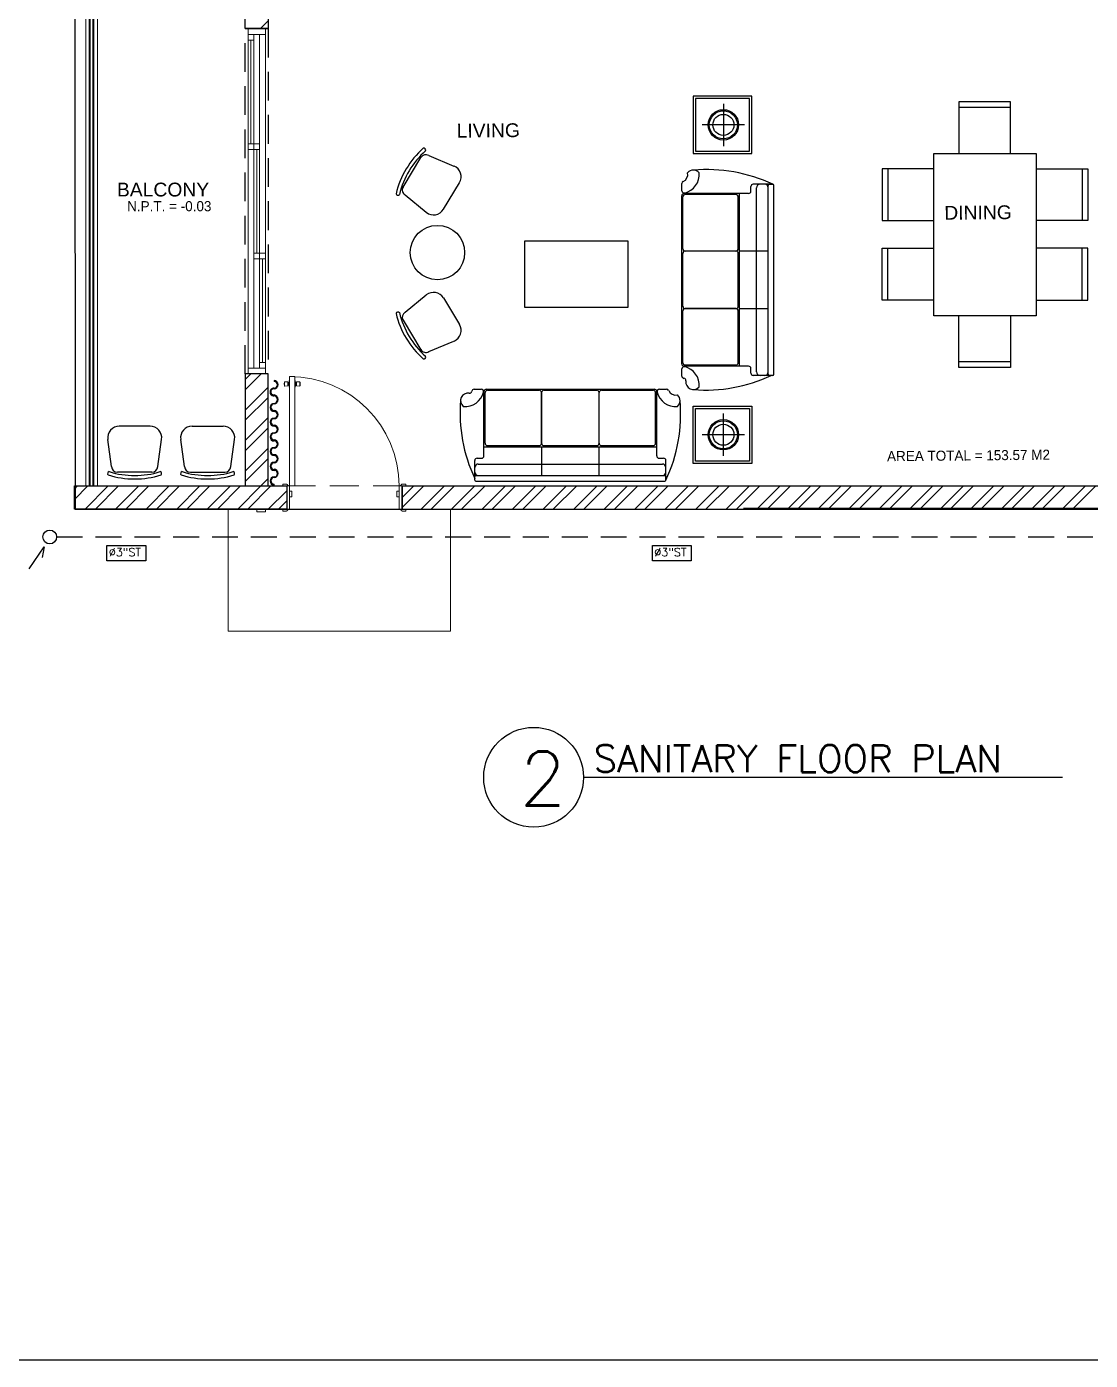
# Model space of a CAD drawing. Header units: millimetres. Extents: x 1591 to 1638, y 1324 to 1492.
# Drawn here: x 1620.02 to 1629.26, y 1401.78 to 1413.37 of the extents above; entities that cross this region are included whole.
import ezdxf

# ---------------------------------------------------------------- set-up
doc = ezdxf.new("R2010")
doc.units = ezdxf.units.MM
for name, pattern in [('AUDIT_D_060420121804-1', [0]), ('HIDDEN', [0.375, 0.25, -0.125]), ('PLANTAS$0$HIDDEN', [0.375, 0.25, -0.125])]:
    doc.linetypes.add(name, pattern=pattern)
for name, color, linetype, lineweight in [('BARANDA', 2, 'Continuous', 35), ('JAMBA', 1, 'HIDDEN', 15), ('muro bajo', 123, 'Continuous', 9), ('PUERTAS', 3, 'Continuous', 20), ('Ventanas', 3, 'Continuous', 13)]:
    doc.layers.add(name, color=color, linetype=linetype, lineweight=lineweight)
doc.layers.add('Ha-Muros 0.20', color=7, linetype='Continuous', true_color=0x8c8c8c)
for name, color, linetype in [('Li-Proyecciones', 40, 'HIDDEN'), ('Mo-Generales', 9, 'Continuous'), ('Mu-0.20', 5, 'Continuous'), ('piso', 40, 'AUDIT_D_060420121804-1'), ('Plump', 7, 'Continuous'), ('TEXTS', 1, 'Continuous'), ('Tx-Espacio', 7, 'Continuous')]:
    doc.layers.add(name, color=color, linetype=linetype)
doc.styles.add('CHICO', font='stylu.ttf')
doc.styles.add('GORDITA', font='swissek.ttf')
doc.styles.add('TEXTS', font='romans9.shx')

# ---------------------------------------------------------------- blocks, each defined once
blk = doc.blocks.new('A$Cec5ab6e8')
at = {"color": 9, "ltscale": 3.5, "true_color": 0xc7c8ca}
for p, q in [((22.921, 12.467), (22.411, 12.467)), ((22.411, 12.467), (22.411, 11.968)), ((22.901, 12.447), (22.431, 12.447)), ((22.431, 12.447), (22.431, 11.988)), ((22.674, 12.4), (22.674, 12.033)), ((22.901, 11.988), (22.901, 12.447)), ((22.921, 11.968), (22.921, 12.467)), ((22.857, 12.217), (22.49, 12.217)), ((22.411, 11.968), (22.921, 11.968)), ((22.431, 11.988), (22.901, 11.988)), ((22.411, 9.275), (22.411, 9.774)), ((22.411, 9.774), (22.921, 9.774)), ((22.431, 9.295), (22.431, 9.754)), ((22.431, 9.754), (22.901, 9.754)), ((22.901, 9.754), (22.901, 9.295)), ((22.921, 9.774), (22.921, 9.275)), ((22.674, 9.342), (22.674, 9.709)), ((22.857, 9.525), (22.49, 9.525)), ((22.921, 9.275), (22.411, 9.275)), ((22.901, 9.295), (22.431, 9.295))]:
    blk.add_line(p, q, dxfattribs=at)
at = {"color": 9, "true_color": 0xc7c8ca}
for p, q in [((19.892, 11.677), (20.046, 11.934)), ((20.115, 11.951), (20.334, 11.859)), ((20.243, 11.484), (20.381, 11.715)), ((22.313, 11.645), (22.313, 11.707)), ((19.909, 11.608), (20.094, 11.458)), ((22.313, 10.141), (22.313, 11.601)), ((22.323, 11.141), (22.323, 11.591)), ((22.893, 11.621), (22.333, 11.621)), ((22.893, 11.621), (22.333, 11.621)), ((22.783, 11.611), (22.343, 11.611)), ((22.783, 11.611), (22.343, 11.611)), ((22.803, 11.141), (22.803, 11.591)), ((22.813, 10.121), (22.813, 11.621)), ((22.913, 11.641), (22.913, 11.681)), ((23.103, 11.701), (22.933, 11.701)), ((22.963, 10.071), (22.963, 11.671)), ((23.033, 11.701), (22.993, 11.701)), ((23.033, 11.701), (22.993, 11.701)), ((23.063, 10.051), (23.063, 11.691)), ((23.063, 10.071), (23.063, 11.671)), ((23.073, 11.701), (23.103, 11.701)), ((23.113, 10.051), (23.113, 11.691)), ((22.323, 10.641), (22.323, 11.101)), ((22.783, 11.121), (22.343, 11.121)), ((22.783, 11.121), (22.343, 11.121)), ((22.783, 11.121), (22.343, 11.121)), ((22.783, 11.121), (22.343, 11.121)), ((22.803, 10.641), (22.803, 11.101)), ((23.063, 11.121), (22.813, 11.121)), ((19.909, 10.59), (20.094, 10.74)), ((20.243, 10.714), (20.381, 10.483)), ((22.323, 10.151), (22.323, 10.601)), ((22.783, 10.621), (22.343, 10.621)), ((22.783, 10.621), (22.343, 10.621)), ((22.343, 10.621), (22.783, 10.621)), ((22.803, 10.151), (22.803, 10.601)), ((22.813, 10.621), (23.063, 10.621)), ((19.892, 10.521), (20.046, 10.264)), ((20.115, 10.247), (20.334, 10.339)), ((22.313, 10.035), (22.313, 10.097)), ((22.893, 10.121), (22.333, 10.121)), ((22.783, 10.131), (22.343, 10.131)), ((22.913, 10.061), (22.913, 10.101)), ((18.772, 9.995), (18.772, 9.987)), ((23.088, 10.041), (22.933, 10.041)), ((23.033, 10.041), (22.993, 10.041)), ((23.033, 10.041), (22.993, 10.041)), ((23.103, 10.041), (23.073, 10.041)), ((20.509, 9.921), (20.571, 9.921)), ((20.595, 9.341), (20.595, 9.901)), ((20.605, 9.451), (20.605, 9.891)), ((20.615, 9.921), (22.075, 9.921)), ((20.625, 9.911), (21.075, 9.911)), ((21.095, 9.451), (21.095, 9.891)), ((21.095, 9.451), (21.095, 9.891)), ((21.095, 9.891), (21.095, 9.451)), ((21.115, 9.911), (21.575, 9.911)), ((21.595, 9.451), (21.595, 9.891)), ((21.595, 9.451), (21.595, 9.891)), ((21.595, 9.451), (21.595, 9.891)), ((21.595, 9.451), (21.595, 9.891)), ((21.615, 9.911), (22.065, 9.911)), ((22.085, 9.451), (22.085, 9.891)), ((22.085, 9.451), (22.085, 9.891)), ((22.095, 9.341), (22.095, 9.901)), ((22.095, 9.341), (22.095, 9.901)), ((22.118, 9.921), (22.18, 9.921)), ((17.696, 9.599), (17.427, 9.599)), ((18.06, 9.599), (18.33, 9.599)), ((17.361, 9.249), (17.328, 9.484)), ((17.761, 9.249), (17.795, 9.484)), ((17.995, 9.249), (17.961, 9.484)), ((18.395, 9.249), (18.429, 9.484)), ((20.595, 9.421), (22.095, 9.421)), ((20.625, 9.431), (21.075, 9.431)), ((21.095, 9.421), (21.095, 9.171)), ((21.115, 9.431), (21.575, 9.431)), ((21.595, 9.171), (21.595, 9.421)), ((21.615, 9.431), (22.065, 9.431)), ((20.515, 9.146), (20.515, 9.301)), ((20.535, 9.321), (20.575, 9.321)), ((20.545, 9.271), (22.145, 9.271)), ((22.115, 9.321), (22.155, 9.321)), ((22.175, 9.131), (22.175, 9.301)), ((17.711, 9.199), (17.411, 9.199)), ((18.045, 9.199), (18.345, 9.199)), ((20.515, 9.201), (20.515, 9.241)), ((20.515, 9.201), (20.515, 9.241)), ((20.515, 9.131), (20.515, 9.161)), ((20.525, 9.171), (22.165, 9.171)), ((20.545, 9.171), (22.145, 9.171)), ((22.175, 9.201), (22.175, 9.241)), ((22.175, 9.201), (22.175, 9.241)), ((22.175, 9.161), (22.175, 9.131)), ((18.772, 9.088), (18.772, 9.097)), ((20.525, 9.121), (22.165, 9.121)), ((28.644, 8.884, 0), (22.85, 8.884, 0))]:
    blk.add_line(p, q, dxfattribs=at)
at = {"color": 9, "ltscale": 3.5, "true_color": 0xc7c8ca}
for centre, radius in [((22.674, 12.217), 0.132), ((22.674, 12.217), 0.122), ((22.674, 12.217), 0.0915), ((22.674, 9.525), 0.132), ((22.674, 9.525), 0.122), ((22.674, 9.525), 0.0915)]:
    blk.add_circle(centre, radius, dxfattribs=at)
at = {"color": 9, "true_color": 0xc7c8ca}
for centre, radius, start, end in [((20.586, 11.435), 0.777, 131.8256, 166.2835), ((20.586, 11.435), 0.747, 131.8256, 166.2835), ((20.089, 11.908), 0.05, 59.0546, 149.0546), ((20.072, 11.998), 0.0169, 338.9895, 104.6618), ((20.296, 11.767), 0.1, 329.0546, 67.1847), ((22.413, 11.759), 0.0653, 40, 140), ((22.528, 10.475), 1.354, 64.8672, 94.8672), ((22.333, 11.707), 0.02, 113.8067, 180), ((22.298, 11.786), 0.0667, 293.8067, 12.9946), ((22.298, 11.786), 0.166, 283.9014, 5.1944), ((19.848, 11.623), 0.0169, 193.4474, 319.1197), ((19.935, 11.651), 0.05, 149.0546, 239.0546), ((22.333, 11.645), 0.02, 180, 283.9014), ((22.333, 11.601), 0.02, 90, 180), ((22.343, 11.591), 0.02, 90, 180), ((22.343, 11.591), 0.02, 90, 180), ((22.783, 11.591), 0.02, 0, 90), ((22.783, 11.591), 0.02, 0, 90), ((22.893, 11.641), 0.02, 270, 0), ((22.933, 11.681), 0.02, 90, 180), ((22.993, 11.671), 0.03, 90, 180), ((23.033, 11.671), 0.03, 0, 90), ((23.073, 11.691), 0.01, 90, 180), ((23.103, 11.691), 0.01, 0, 90), ((20.157, 11.535), 0.1, 230.9245, 329.0546), ((22.343, 11.141), 0.02, 180, 270), ((22.783, 11.141), 0.02, 270, 0), ((22.343, 11.101), 0.02, 90, 180), ((22.783, 11.101), 0.02, 0, 90), ((20.157, 10.662), 0.1, 30.9454, 129.0755), ((19.848, 10.574), 0.0169, 40.8803, 166.5526), ((20.586, 10.763), 0.777, 193.7165, 228.1744), ((20.586, 10.763), 0.747, 193.7165, 228.1744), ((19.935, 10.547), 0.05, 120.9454, 210.9454), ((22.343, 10.641), 0.02, 180, 270), ((22.343, 10.601), 0.02, 90, 180), ((22.783, 10.641), 0.02, 270, 0), ((22.783, 10.601), 0.02, 0, 90), ((20.296, 10.431), 0.1, 292.8153, 30.9454), ((20.089, 10.29), 0.05, 210.9454, 300.9454), ((20.072, 10.2), 0.0169, 255.3382, 21.0105), ((22.333, 10.141), 0.02, 180, 270), ((22.333, 10.097), 0.02, 76.0986, 180), ((22.343, 10.151), 0.02, 180, 270), ((22.298, 9.956), 0.166, 354.8056, 76.0986), ((22.783, 10.151), 0.02, 270, 0), ((22.893, 10.101), 0.02, 0, 90), ((18.772, 9.96), 0.0351, 270, 90), ((18.772, 9.958), 0.0288, 270, 90), ((22.333, 10.035), 0.02, 180, 263.7817), ((22.329, 9.996), 0.02, 351.4952, 83.7817), ((22.413, 9.983), 0.0653, 171.4952, 320), ((22.521, 11.239), 1.326, 265.3532, 295.3532), ((22.933, 10.061), 0.02, 180, 270), ((22.993, 10.071), 0.03, 180, 270), ((23.033, 10.071), 0.03, 270, 0), ((23.073, 10.051), 0.01, 180, 270), ((23.103, 10.051), 0.01, 270, 0), ((18.77, 9.896), 0.0333, 86.9735, 273.0265), ((18.77, 9.898), 0.027, 86.2863, 273.7137), ((18.767, 9.832), 0.0395, 276.3943, 83.6057), ((18.767, 9.83), 0.0332, 277.7029, 82.2971), ((20.457, 9.821), 0.0653, 81.4952, 230), ((20.43, 9.936), 0.166, 264.8056, 346.0986), ((20.469, 9.906), 0.02, 261.4952, 353.7817), ((20.509, 9.901), 0.02, 90, 173.7817), ((20.571, 9.901), 0.02, 346.0986, 90), ((20.615, 9.901), 0.02, 90, 180), ((20.625, 9.891), 0.02, 90, 180), ((21.075, 9.891), 0.02, 0, 90), ((21.115, 9.891), 0.02, 90, 180), ((21.575, 9.891), 0.02, 0, 90), ((21.615, 9.891), 0.02, 90, 180), ((22.065, 9.891), 0.02, 0, 90), ((22.065, 9.891), 0.02, 0, 90), ((22.075, 9.901), 0.02, 0, 90), ((22.118, 9.901), 0.02, 90, 193.9014), ((22.26, 9.936), 0.166, 193.9014, 275.1944), ((22.18, 9.901), 0.02, 23.8067, 90), ((22.26, 9.936), 0.0667, 203.8067, 282.9946), ((22.233, 9.821), 0.0653, 310, 50), ((18.772, 9.762), 0.0351, 90, 270), ((18.772, 9.764), 0.0288, 90, 270), ((18.772, 9.7), 0.0351, 270, 90), ((21.713, 9.714), 1.326, 175.3532, 205.3532), ((20.949, 9.706), 1.354, 334.8672, 4.8672), ((18.772, 9.634), 0.0351, 90, 270), ((18.772, 9.636), 0.0288, 90, 270), ((18.772, 9.698), 0.0288, 270, 90), ((17.427, 9.499), 0.1, 90, 188.1301), ((17.696, 9.499), 0.1, 351.8699, 90), ((18.06, 9.499), 0.1, 90, 188.1301), ((18.33, 9.499), 0.1, 351.8699, 90), ((18.772, 9.506), 0.0351, 90, 270), ((18.772, 9.509), 0.0288, 90, 270), ((18.772, 9.573), 0.0351, 270, 90), ((18.772, 9.57), 0.0288, 270, 90), ((18.772, 9.379), 0.0351, 90, 270), ((18.772, 9.381), 0.0288, 90, 270), ((18.772, 9.445), 0.0351, 270, 90), ((18.772, 9.443), 0.0288, 270, 90), ((20.625, 9.451), 0.02, 180, 270), ((21.075, 9.451), 0.02, 270, 0), ((21.115, 9.451), 0.02, 180, 270), ((21.575, 9.451), 0.02, 270, 0), ((21.615, 9.451), 0.02, 180, 270), ((22.065, 9.451), 0.02, 270, 0), ((22.065, 9.451), 0.02, 270, 0), ((18.772, 9.251), 0.0351, 90, 270), ((18.772, 9.253), 0.0288, 90, 270), ((18.772, 9.317), 0.0351, 270, 90), ((18.772, 9.315), 0.0288, 270, 90), ((20.535, 9.301), 0.02, 90, 180), ((20.545, 9.241), 0.03, 90, 180), ((20.575, 9.341), 0.02, 270, 0), ((22.115, 9.341), 0.02, 180, 270), ((22.145, 9.241), 0.03, 0, 90), ((22.155, 9.301), 0.02, 0, 90), ((17.343, 9.188), 0.0169, 99.9349, 225.6072), ((17.561, 9.918), 0.777, 252.771, 287.2289), ((17.561, 9.918), 0.747, 252.771, 287.2289), ((17.411, 9.249), 0.05, 180, 270), ((17.711, 9.249), 0.05, 270, 360), ((17.779, 9.188), 0.0169, 314.3928, 80.0651), ((17.977, 9.188), 0.0169, 99.9349, 225.6072), ((18.195, 9.918), 0.777, 252.7711, 287.229), ((18.195, 9.918), 0.747, 252.7711, 287.229), ((18.045, 9.249), 0.05, 180, 270), ((18.345, 9.249), 0.05, 270, 0), ((18.413, 9.188), 0.0169, 314.3928, 80.0651), ((18.772, 9.123), 0.0351, 90, 270), ((18.772, 9.126), 0.0288, 90, 270), ((18.772, 9.19), 0.0351, 270, 90), ((18.772, 9.187), 0.0288, 270, 90), ((20.545, 9.201), 0.03, 180, 270), ((20.525, 9.161), 0.01, 90, 180), ((22.145, 9.201), 0.03, 270, 0), ((22.165, 9.161), 0.01, 0, 90), ((20.525, 9.131), 0.01, 180, 270), ((22.165, 9.131), 0.01, 270, 0)]:
    blk.add_arc(centre, radius, start, end, dxfattribs=at)
at = {"layer": 'BARANDA', "color": 9, "true_color": 0xc7c8ca}
for p, q in [((17.172, 9.08), (17.172, 14.027)), ((17.205, 9.08), (17.205, 14.027))]:
    blk.add_line(p, q, dxfattribs=at)
at = {"layer": 'Defpoints', "color": 9, "true_color": 0xc7c8ca}
for p, q in [((17.039, 20.18), (17.043, 8.88)), ((17.043, 8.88), (29.839, 8.879))]:
    blk.add_line(p, q, dxfattribs=at)
at = {"layer": 'Ha-Muros 0.20', "color": 9, "linetype": 'Continuous', "true_color": 0xc7c8ca}
for p, q in [((18.653, 13.053, 0), (18.721, 13.121, 0)), ((18.521, 10.004, 0), (18.57, 10.053, 0)), ((18.521, 9.916, 0), (18.659, 10.053, 0)), ((18.521, 9.739, 0), (18.721, 9.939, 0)), ((18.521, 9.651, 0), (18.721, 9.85, 0)), ((18.521, 9.474, 0), (18.721, 9.674, 0)), ((18.521, 9.386, 0), (18.721, 9.585, 0)), ((18.521, 9.209, 0), (18.721, 9.409, 0)), ((18.521, 9.12, 0), (18.721, 9.32, 0)), ((17.038, 9.051, 0), (17.066, 9.08, 0)), ((17.038, 8.963, 0), (17.154, 9.08, 0)), ((17.131, 8.88, 0), (17.331, 9.08, 0)), ((17.22, 8.88, 0), (17.42, 9.08, 0)), ((17.396, 8.88, 0), (17.596, 9.08, 0)), ((17.485, 8.88, 0), (17.685, 9.08, 0)), ((17.662, 8.88, 0), (17.862, 9.08, 0)), ((17.75, 8.88, 0), (17.95, 9.08, 0)), ((17.927, 8.88, 0), (18.127, 9.08, 0)), ((18.015, 8.88, 0), (18.215, 9.08, 0)), ((18.192, 8.88, 0), (18.392, 9.08, 0)), ((18.28, 8.88, 0), (18.48, 9.08, 0)), ((18.457, 8.88, 0), (18.657, 9.08, 0)), ((18.545, 8.88, 0), (18.745, 9.08, 0)), ((18.657, 9.08, 0), (18.721, 9.144, 0)), ((18.722, 8.88, 0), (18.882, 9.039, 0)), ((19.884, 8.981, 0), (19.983, 9.079, 0)), ((19.884, 8.893, 0), (20.071, 9.079, 0)), ((20.048, 8.879, 0), (20.248, 9.079, 0)), ((20.136, 8.879, 0), (20.336, 9.079, 0)), ((20.313, 8.879, 0), (20.513, 9.079, 0)), ((20.401, 8.879, 0), (20.601, 9.079, 0)), ((20.578, 8.879, 0), (20.778, 9.079, 0)), ((20.667, 8.879, 0), (20.867, 9.079, 0)), ((20.843, 8.879, 0), (21.043, 9.079, 0)), ((20.932, 8.879, 0), (21.132, 9.079, 0)), ((21.108, 8.879, 0), (21.308, 9.079, 0)), ((21.197, 8.879, 0), (21.397, 9.079, 0)), ((21.374, 8.879, 0), (21.574, 9.079, 0)), ((21.462, 8.879, 0), (21.662, 9.079, 0)), ((21.639, 8.879, 0), (21.839, 9.079, 0)), ((21.727, 8.879, 0), (21.927, 9.079, 0)), ((21.904, 8.879, 0), (22.104, 9.079, 0)), ((21.992, 8.879, 0), (22.192, 9.079, 0)), ((22.169, 8.879, 0), (22.369, 9.079, 0)), ((22.258, 8.879, 0), (22.458, 9.079, 0)), ((22.434, 8.879, 0), (22.634, 9.079, 0)), ((22.523, 8.879, 0), (22.723, 9.079, 0)), ((22.699, 8.879, 0), (22.899, 9.079, 0)), ((22.788, 8.879, 0), (22.988, 9.079, 0)), ((22.965, 8.879, 0), (23.165, 9.079, 0)), ((23.053, 8.879, 0), (23.253, 9.079, 0)), ((23.23, 8.879, 0), (23.43, 9.079, 0)), ((23.318, 8.879, 0), (23.518, 9.079, 0)), ((23.495, 8.879, 0), (23.695, 9.079, 0)), ((23.583, 8.879, 0), (23.783, 9.079, 0)), ((23.76, 8.879, 0), (23.96, 9.079, 0)), ((23.849, 8.879, 0), (24.049, 9.079, 0)), ((24.025, 8.879, 0), (24.225, 9.079, 0)), ((24.114, 8.879, 0), (24.314, 9.079, 0)), ((24.29, 8.879, 0), (24.49, 9.079, 0)), ((24.379, 8.879, 0), (24.579, 9.079, 0)), ((24.556, 8.879, 0), (24.756, 9.079, 0)), ((24.644, 8.879, 0), (24.844, 9.079, 0)), ((24.821, 8.879, 0), (25.021, 9.079, 0)), ((24.909, 8.879, 0), (25.109, 9.079, 0)), ((25.086, 8.879, 0), (25.286, 9.079, 0)), ((25.174, 8.879, 0), (25.374, 9.079, 0)), ((25.351, 8.879, 0), (25.551, 9.079, 0)), ((25.439, 8.879, 0), (25.639, 9.079, 0)), ((25.616, 8.879, 0), (25.816, 9.079, 0)), ((25.705, 8.879, 0), (25.905, 9.079, 0)), ((18.811, 8.88, 0), (18.882, 8.951, 0))]:
    blk.add_line(p, q, dxfattribs=at)
at = {"layer": 'JAMBA', "color": 9, "true_color": 0xc7c8ca}
for p, q in [((18.88, 9.097), (18.847, 9.097)), ((18.847, 9.097), (18.847, 9.08)), ((18.847, 9.08), (18.865, 9.08)), ((18.865, 9.08), (18.867, 9.081)), ((18.867, 9.081), (18.876, 9.081)), ((18.876, 9.081), (18.878, 9.08)), ((18.878, 9.08), (18.897, 9.08)), ((18.88, 9.094), (18.88, 9.097)), ((18.897, 9.08), (18.897, 9.084)), ((19.867, 9.08), (19.867, 9.084)), ((19.886, 9.08), (19.867, 9.08)), ((19.883, 9.094), (19.883, 9.097)), ((19.883, 9.097), (19.917, 9.097)), ((19.888, 9.081), (19.886, 9.08)), ((19.896, 9.081), (19.888, 9.081)), ((19.898, 9.08), (19.896, 9.081)), ((19.917, 9.08), (19.898, 9.08)), ((19.917, 9.097), (19.917, 9.08)), ((18.847, 8.862), (18.847, 8.88)), ((18.847, 8.88), (18.865, 8.88)), ((18.88, 8.862), (18.847, 8.862)), ((18.865, 8.88), (18.867, 8.878)), ((18.867, 8.878), (18.876, 8.878)), ((18.876, 8.878), (18.878, 8.88)), ((18.878, 8.88), (18.897, 8.88)), ((18.88, 8.865), (18.88, 8.862)), ((18.897, 8.88), (18.897, 8.875)), ((19.886, 8.88), (19.867, 8.88)), ((19.867, 8.88), (19.867, 8.875)), ((19.883, 8.865), (19.883, 8.862)), ((19.883, 8.862), (19.917, 8.862)), ((19.888, 8.878), (19.886, 8.88)), ((19.896, 8.878), (19.888, 8.878)), ((19.898, 8.88), (19.896, 8.878)), ((19.917, 8.88), (19.898, 8.88)), ((19.917, 8.862), (19.917, 8.88))]:
    blk.add_line(p, q, dxfattribs=at)
for centre, radius, start, end in [((18.881, 9.087), 0.00758, 16.399, 99.136), ((18.897, 9.094), 0.00997, 212.7151, 268.8935), ((19.867, 9.094), 0.00997, 271.1065, 327.2849), ((19.882, 9.087), 0.00758, 80.864, 163.601), ((18.881, 8.872), 0.00758, 260.864, 343.601), ((18.897, 8.865), 0.00997, 91.1065, 147.2849), ((19.867, 8.865), 0.00997, 32.7151, 88.8935), ((19.882, 8.872), 0.00758, 196.399, 279.136)]:
    blk.add_arc(centre, radius, start, end, dxfattribs=at)
at = {"layer": 'Li-Proyecciones', "color": 9, "true_color": 0xc7c8ca}
for p, q in [((18.521, 10.053), (18.52, 13.053)), ((18.52, 13.053), (18.72, 13.053)), ((18.72, 13.053), (18.72, 10.053)), ((18.72, 10.053), (18.521, 10.053))]:
    blk.add_line(p, q, dxfattribs=at)
at = {"layer": 'Mo-Generales', "color": 9, "true_color": 0xc7c8ca}
for p, q in [((25.169, 12.417), (24.719, 12.417)), ((24.719, 12.417), (24.719, 11.967)), ((25.169, 11.967), (25.169, 12.417)), ((25.169, 12.367), (24.719, 12.367)), ((24.502, 10.558), (24.502, 11.967)), ((24.502, 11.967), (25.39, 11.967)), ((25.39, 11.967), (25.39, 10.558)), ((24.502, 11.836), (24.052, 11.836)), ((24.052, 11.836), (24.052, 11.386)), ((24.102, 11.836), (24.102, 11.386)), ((25.39, 11.836), (25.84, 11.836)), ((25.79, 11.836), (25.79, 11.386)), ((25.84, 11.836), (25.84, 11.386)), ((24.052, 11.386), (24.502, 11.386)), ((25.84, 11.386), (25.39, 11.386)), ((21.848, 11.206), (20.947, 11.206)), ((20.947, 11.206), (20.947, 10.634)), ((21.848, 10.634), (21.848, 11.206)), ((24.052, 10.695), (24.052, 11.145)), ((24.052, 11.145), (24.502, 11.145)), ((24.102, 10.695), (24.102, 11.145)), ((25.84, 11.145), (25.39, 11.145)), ((25.79, 10.695), (25.79, 11.145)), ((25.84, 10.695), (25.84, 11.145)), ((24.502, 10.695), (24.052, 10.695)), ((25.39, 10.695), (25.84, 10.695)), ((20.947, 10.634), (21.848, 10.634)), ((25.39, 10.558), (24.502, 10.558)), ((24.719, 10.108), (24.719, 10.558)), ((25.169, 10.558), (25.169, 10.108)), ((25.169, 10.158), (24.719, 10.158)), ((25.169, 10.108), (24.719, 10.108))]:
    blk.add_line(p, q, dxfattribs=at)
blk.add_circle((20.191, 11.108), 0.236, dxfattribs=at)
at = {"layer": 'Mu-0.20', "color": 9, "true_color": 0xc7c8ca}
for p, q in [((18.52, 13.053), (18.52, 14.027)), ((18.721, 14.027), (18.721, 13.053)), ((18.721, 13.053), (18.52, 13.053)), ((18.72, 10.053), (18.521, 10.053)), ((18.521, 10.053), (18.521, 9.08)), ((18.721, 9.08), (18.72, 10.053)), ((17.038, 8.88), (17.038, 9.08)), ((17.038, 9.08), (18.882, 9.08)), ((18.521, 9.08), (18.721, 9.08)), ((18.882, 9.08), (18.882, 8.88)), ((19.884, 9.079), (19.884, 8.879)), ((29.839, 9.079), (19.884, 9.079)), ((18.882, 8.88), (17.038, 8.88)), ((19.884, 8.879), (29.682, 8.879))]:
    blk.add_line(p, q, dxfattribs=at)
at = {"layer": 'muro bajo', "color": 9, "true_color": 0xc7c8ca}
for p, q in [((17.138, 14.027), (17.138, 9.08)), ((17.238, 9.08), (17.238, 14.027)), ((17.238, 12.097), (17.238, 9.847)), ((17.138, 9.08), (17.238, 9.08))]:
    blk.add_line(p, q, dxfattribs=at)
at = {"layer": 'piso', "color": 9, "lineweight": 0, "true_color": 0xc7c8ca}
blk.add_line((18.882, 8.88), (19.884, 8.88), dxfattribs=at)
at = {"layer": 'PUERTAS', "color": 9, "true_color": 0xc7c8ca}
for p, q in [((18.546, 13.053), (18.546, 13.003)), ((18.696, 13.053), (18.546, 13.053)), ((18.546, 13.003), (18.546, 12.953)), ((18.596, 13.003), (18.546, 13.003)), ((18.546, 13.003), (18.696, 13.003)), ((18.596, 12.953), (18.596, 13.003)), ((18.596, 13.003), (18.596, 12.053)), ((18.646, 12.053), (18.646, 13.003)), ((18.696, 11.103), (18.696, 13.053)), ((18.696, 13.003), (18.696, 13.053)), ((18.546, 12.953), (18.596, 12.953)), ((18.546, 12.953), (18.546, 12.053)), ((18.571, 12.053), (18.571, 12.953)), ((18.546, 12.053), (18.546, 12.003)), ((18.596, 12.053), (18.546, 12.053)), ((18.596, 12.053), (18.596, 12.003)), ((18.646, 12.053), (18.596, 12.053)), ((18.596, 12.003), (18.596, 12.053)), ((18.646, 12.003), (18.646, 12.053)), ((18.546, 10.103), (18.546, 12.003)), ((18.546, 12.003), (18.596, 12.003)), ((18.596, 12.003), (18.596, 11.103)), ((18.596, 12.003), (18.646, 12.003)), ((18.621, 11.103), (18.621, 12.003)), ((18.646, 12.003), (18.646, 11.103)), ((18.596, 11.103), (18.596, 11.053)), ((18.646, 11.103), (18.596, 11.103)), ((18.596, 11.053), (18.596, 10.103)), ((18.596, 11.053), (18.646, 11.053)), ((18.646, 11.053), (18.646, 11.103)), ((18.646, 11.103), (18.696, 11.103)), ((18.646, 11.053), (18.646, 11.103)), ((18.696, 11.053), (18.646, 11.053)), ((18.646, 10.153), (18.646, 11.053)), ((18.671, 11.053), (18.671, 10.153)), ((18.696, 11.103), (18.696, 11.053)), ((18.696, 10.103), (18.696, 11.053)), ((18.546, 10.053), (18.546, 10.103)), ((18.546, 10.103), (18.696, 10.103)), ((18.646, 10.103), (18.646, 10.153)), ((18.646, 10.153), (18.696, 10.153)), ((18.696, 10.103), (18.646, 10.103)), ((18.696, 10.153), (18.696, 10.103)), ((18.696, 10.103), (18.696, 10.053)), ((18.696, 10.053), (18.546, 10.053)), ((18.861, 9.972), (18.86, 9.972)), ((18.86, 9.967), (18.86, 9.972)), ((18.86, 9.967), (18.86, 9.961)), ((18.862, 9.982), (18.861, 9.982)), ((18.861, 9.982), (18.861, 9.967)), ((18.861, 9.951), (18.861, 9.967)), ((18.862, 9.984), (18.862, 9.967)), ((18.862, 9.949), (18.862, 9.967)), ((18.89, 9.984), (18.864, 9.986)), ((18.892, 9.982), (18.892, 9.967)), ((18.892, 9.978), (18.892, 9.978)), ((18.892, 9.952), (18.892, 9.967)), ((18.894, 9.976), (18.894, 9.967)), ((18.898, 9.975), (18.894, 9.975)), ((18.894, 9.957), (18.894, 9.967)), ((18.898, 9.976), (18.898, 9.967)), ((18.898, 9.957), (18.898, 9.967)), ((18.9, 9.978), (18.9, 9.978)), ((18.904, 9.994), (18.902, 9.98)), ((18.902, 9.98), (18.902, 9.98)), ((18.907, 9.996), (18.906, 9.996)), ((18.907, 9.08), (18.907, 10.03)), ((18.907, 10.03), (18.952, 10.03)), ((18.952, 9.08), (18.952, 10.03)), ((18.952, 9.996), (18.952, 9.996)), ((18.954, 9.994), (18.957, 9.98)), ((18.957, 9.98), (18.957, 9.98)), ((18.959, 9.978), (18.959, 9.978)), ((18.961, 9.976), (18.961, 9.967)), ((18.961, 9.975), (18.965, 9.975)), ((18.961, 9.957), (18.961, 9.967)), ((18.965, 9.976), (18.965, 9.967)), ((18.965, 9.957), (18.965, 9.967)), ((18.967, 9.982), (18.967, 9.967)), ((18.967, 9.978), (18.967, 9.978)), ((18.967, 9.952), (18.967, 9.967)), ((18.969, 9.984), (18.995, 9.986)), ((18.997, 9.984), (18.997, 9.967)), ((18.997, 9.982), (18.998, 9.982)), ((18.997, 9.949), (18.997, 9.967)), ((18.998, 9.982), (18.998, 9.967)), ((18.998, 9.972), (18.998, 9.972)), ((18.998, 9.967), (18.998, 9.972)), ((18.998, 9.951), (18.998, 9.967)), ((18.998, 9.967), (18.998, 9.961)), ((18.861, 9.961), (18.86, 9.961)), ((18.862, 9.951), (18.861, 9.951)), ((18.89, 9.95), (18.864, 9.947)), ((18.892, 9.955), (18.892, 9.955)), ((18.898, 9.958), (18.894, 9.958)), ((18.9, 9.955), (18.9, 9.955)), ((18.904, 9.939), (18.902, 9.953)), ((18.902, 9.953), (18.902, 9.953)), ((18.907, 9.937), (18.906, 9.937)), ((18.952, 9.937), (18.952, 9.937)), ((18.954, 9.939), (18.957, 9.953)), ((18.957, 9.953), (18.957, 9.953)), ((18.959, 9.955), (18.959, 9.955)), ((18.961, 9.958), (18.965, 9.958)), ((18.967, 9.955), (18.967, 9.955)), ((18.969, 9.95), (18.995, 9.947)), ((18.997, 9.951), (18.998, 9.951)), ((18.998, 9.961), (18.998, 9.961)), ((18.882, 9.08), (18.907, 9.08)), ((18.882, 9.08), (18.882, 8.88)), ((18.907, 9.08), (18.952, 9.08)), ((18.907, 9.08), (18.907, 8.88)), ((19.857, 9.08), (19.857, 8.88)), ((19.882, 9.08), (19.857, 9.08)), ((19.882, 9.08), (19.882, 8.88)), ((18.907, 9.035), (18.927, 9.035)), ((18.907, 8.985), (18.927, 8.985)), ((18.927, 9.035), (18.927, 8.985)), ((19.857, 9.035), (19.837, 9.035)), ((19.837, 9.035), (19.837, 8.985)), ((19.857, 8.985), (19.837, 8.985)), ((18.907, 8.88), (18.882, 8.88)), ((19.857, 8.88), (19.882, 8.88))]:
    blk.add_line(p, q, dxfattribs=at)
at = {"layer": 'PUERTAS', "color": 9, "linetype": 'HIDDEN', "true_color": 0xc7c8ca}
for p, q in [((18.882, 9.08), (19.882, 9.08)), ((18.882, 8.88), (19.882, 8.88))]:
    blk.add_line(p, q, dxfattribs=at)
at = {"layer": 'PUERTAS', "color": 9, "true_color": 0xc7c8ca}
blk.add_lwpolyline([(18.373, 8.88), (20.304, 8.88), (20.304, 7.82), (18.373, 7.82)], close=True, dxfattribs=at)
for centre, radius, start, end in [((18.864, 9.984), 0.002, 83.9236, 180), ((18.89, 9.982), 0.002, 0, 83.9236), ((18.892, 9.976), 0.002, 0, 90), ((18.9, 9.976), 0.002, 95.2572, 180), ((18.9, 9.98), 0.002, 275.2572, 0), ((18.906, 9.994), 0.002, 90, 180), ((18.907, 9.08), 0.95, 0, 90), ((18.952, 9.994), 0.002, 0, 90), ((18.959, 9.98), 0.002, 180, 264.7428), ((18.959, 9.976), 0.002, 0, 84.7428), ((18.967, 9.976), 0.002, 90, 180), ((18.969, 9.982), 0.002, 96.0764, 180), ((18.995, 9.984), 0.002, 0, 96.0764), ((18.864, 9.949), 0.002, 180, 276.0764), ((18.89, 9.952), 0.002, 276.0764, 360), ((18.892, 9.957), 0.002, 270, 0), ((18.9, 9.957), 0.002, 180, 264.7428), ((18.9, 9.953), 0.002, 0, 84.7428), ((18.906, 9.939), 0.002, 180, 270), ((18.952, 9.939), 0.002, 270, 0), ((18.959, 9.953), 0.002, 95.2572, 180), ((18.959, 9.957), 0.002, 275.2572, 0), ((18.967, 9.957), 0.002, 180, 270), ((18.969, 9.952), 0.002, 180, 263.9236), ((18.995, 9.949), 0.002, 263.9236, 0)]:
    blk.add_arc(centre, radius, start, end, dxfattribs=at)
at = {"layer": 'Ventanas', "color": 9, "true_color": 0xc7c8ca}
for p, q in [((18.621, 8.88), (18.621, 8.855)), ((18.696, 8.88), (18.621, 8.88)), ((18.621, 8.855), (18.696, 8.855)), ((18.696, 8.855), (18.696, 8.88))]:
    blk.add_line(p, q, dxfattribs=at)
at = {"layer": 'Tx-Espacio', "color": 9, "true_color": 0xc7c8ca}
for s, height, rotation, style, p in [('LIVING', 0.12, 0.5377, 'GORDITA', (20.358, 12.106)), ('BALCONY', 0.12, 0, 'GORDITA', (17.407, 11.595)), ('N.P.T. = -0.03', 0.08752, 0, 'CHICO', (17.496, 11.467)), ('DINING', 0.12, 0.5377, 'GORDITA', (24.593, 11.393)), ('AREA TOTAL = 153.57 M2', 0.08752, 0.5377, 'CHICO', (24.096, 9.295))]:
    blk.add_text(s, height=height, rotation=rotation, dxfattribs=dict(at, style=style)).set_placement(p)

msp = doc.modelspace()

# ---------------------------------------------------------------- linework, layer by layer
at = {"layer": 'Plump', "color": 67, "linetype": 'PLANTAS$0$HIDDEN', "ltscale": 0.9, "true_color": 0x727430}
msp.add_line((1620.28138, 1408.93194), (1633.58153, 1408.93194), dxfattribs=at)
at = {"layer": 'Plump', "color": 0}
for p, q in [((1620.04332, 1408.65543), (1620.17331, 1408.84661)), ((1620.17331, 1408.84661), (1620.15706, 1408.75289))]:
    msp.add_line(p, q, dxfattribs=at)
at = {"layer": 'Plump'}
msp.add_line((1624.85747, 1406.84426), (1629.01685, 1406.84426), dxfattribs=at)
msp.add_lwpolyline([(1638.40741, 1401.77952), (1605.42535, 1401.77952), (1605.42535, 1426.51607), (1638.40741, 1426.51607)], close=True, dxfattribs=at)
at = {"layer": 'Plump', "color": 0}
for points in [[(1621.05615, 1408.72574), (1620.71853, 1408.72574), (1620.71853, 1408.85945), (1621.05615, 1408.85945)], [(1625.7935, 1408.72574), (1625.45588, 1408.72574), (1625.45588, 1408.85945), (1625.7935, 1408.85945)]]:
    msp.add_lwpolyline(points, close=True, dxfattribs=at)
at = {"layer": 'Plump', "color": 67, "ltscale": 0.9, "true_color": 0x727430}
msp.add_circle((1620.22134, 1408.93217), 0.06004, dxfattribs=at)
at = {"layer": 'Plump'}
msp.add_circle((1624.42385, 1406.84426), 0.43362, dxfattribs=at)

# ---------------------------------------------------------------- block references
msp.add_blockref('A$Cec5ab6e8', (1603.39784, 1400.29501))

# ---------------------------------------------------------------- texts
at = {"layer": 'TEXTS', "color": 0, "linetype": 'HIDDEN', "style": 'TEXTS'}
for s, height, p in [('Ø3"ST', 0.071003, (1620.73417, 1408.76407, 0.30334)), ('Ø3"ST', 0.071003, (1625.47152, 1408.76407, 0.30334)), ('SANITARY FLOOR PLAN', 0.2356255, (1624.94576, 1406.88931, 1.00663)), ('2', 0.47065, (1624.30169, 1406.5983, 2.0107))]:
    msp.add_text(s, height=height, dxfattribs=at).set_placement(p)

doc.saveas('drawing.dxf')
